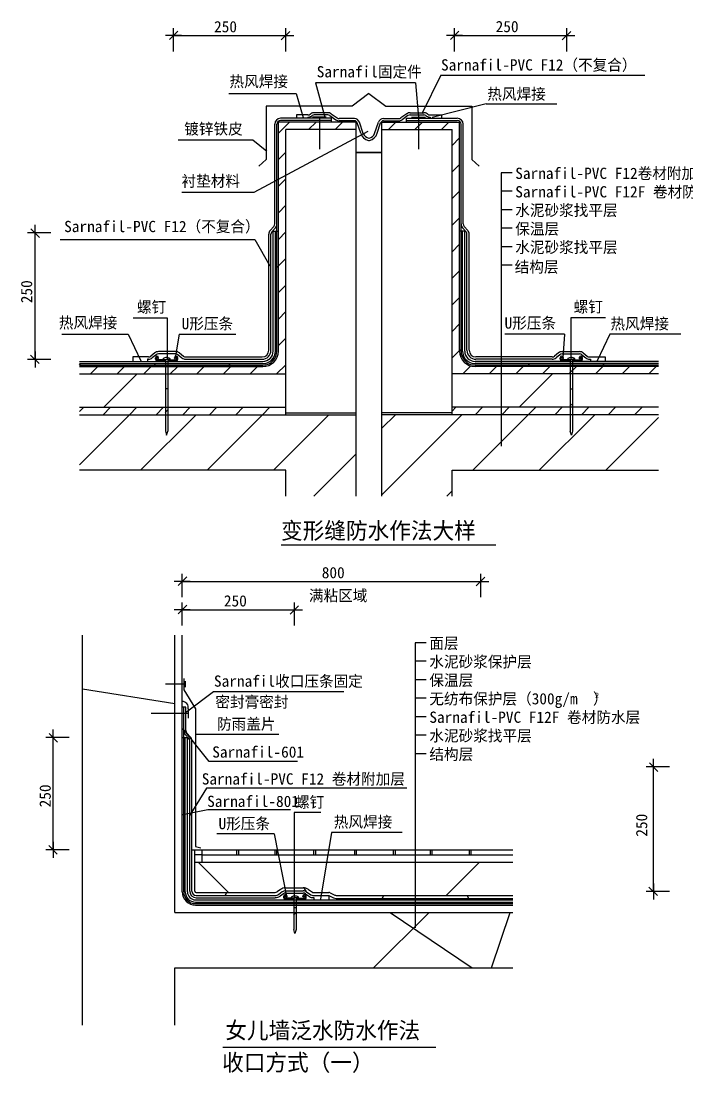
# Model space of a CAD drawing. Header units: metres. Extents: x 26 to 377, y 93 to 378.
# Drawn here: x 26.4 to 206.4, y 93.3 to 377.7 of the extents above; entities that cross this region are included whole.
import ezdxf

# ---------------------------------------------------------------- set-up
doc = ezdxf.new("R2010")
doc.units = ezdxf.units.M
doc.layers.add('SHU', color=7, linetype='Continuous')
pattern_1 = [(45, (0, 0), (-10.1028, 10.1028), [])]
pattern_2 = [(45, (0, 0), (-3.5921, 3.5921), [])]
pattern_3 = [(45, (0, 0), (-56.127, 56.127), [])]
pattern_4 = [(45, (0, 0), (-17.9605, 17.9605), [])]

# ---------------------------------------------------------------- blocks, each defined once
blk = doc.blocks.new('_ARCHTICK')
at = {"color": 3}
blk.add_line((-1.08, 0), (1.08, 0), dxfattribs=at)
at = {"color": 1, "linetype": 'ByBlock'}
blk.add_lwpolyline([(-0.6, -0.6), (0.55, 0.55)], dxfattribs=at)

msp = doc.modelspace()

# ---------------------------------------------------------------- hatches: boundary and pattern name
h = msp.add_hatch()
h.set_pattern_fill('AR-SAND,_O', scale=1.6)
h.set_pattern_definition(pattern_2)
h.paths.add_polyline_path([(96, 288.51, -0.41), (91.8, 284.31), (42.23, 284.31), (42.23, 282.31), (98.02, 282.31), (98.02, 348.44), (107.09, 348.44), (107.09, 350.44), (96, 350.44)])
h.paths.add_polyline_path([(117.02, 348.44), (117.02, 350.44), (107.09, 350.44), (107.09, 348.44)])
h = msp.add_hatch()
h.set_pattern_fill('AR-SAND,_O', scale=1.6)
h.set_pattern_definition(pattern_2)
h.paths.add_polyline_path([(142.95, 348.44), (142.95, 282.31), (198.74, 282.31), (198.74, 284.31), (149.16, 284.31, -0.41), (144.96, 288.51), (144.96, 350.44), (133.87, 350.44), (133.87, 348.44)])
h.paths.add_polyline_path([(133.87, 348.44), (133.87, 350.44), (123.95, 350.44), (123.95, 348.44)])
h = msp.add_hatch()
h.set_pattern_fill('ANSI31,_O', scale=60)
h.set_pattern_definition([(45, (0, 0), (-134.7, 134.7), [])])
h.paths.add_polyline_path([(123.95, 271.81), (142.95, 271.81), (142.95, 348.44), (123.95, 348.44)])
h.paths.add_polyline_path([(117.02, 348.44), (98.02, 348.44), (98.02, 271.81), (117.02, 271.81)])
h = msp.add_hatch()
h.set_pattern_fill('HONEY,_O', scale=4.5)
h.set_pattern_definition(pattern_1)
h.paths.add_polyline_path([(95.2, 288.51, -0.41), (91.8, 285.11), (42.23, 285.11), (42.23, 284.71), (91.8, 284.71, 0.41), (95.6, 288.51), (95.6, 320.9), (95.2, 320.9)])
h = msp.add_hatch()
h.set_pattern_fill('ANSI31,_O', scale=8)
h.set_pattern_definition(pattern_4)
h.paths.add_polyline_path([(91.8, 284.31, 0.41), (96, 288.51), (96, 320.9), (95.6, 320.9), (95.6, 288.51, -0.41), (91.8, 284.71), (66.08, 284.71), (66.08, 284.31)])
h = msp.add_hatch()
h.set_pattern_fill('ANSI31,_O', scale=8)
h.set_pattern_definition(pattern_4)
h.paths.add_polyline_path([(144.96, 288.51, 0.41), (149.16, 284.31), (156.17, 284.31), (156.17, 284.71), (149.16, 284.71, -0.41), (145.36, 288.51), (145.36, 320.9), (144.96, 320.9)])
h.paths.add_polyline_path([(156.17, 284.71), (156.17, 284.31), (174.89, 284.31), (174.89, 284.71)])
h = msp.add_hatch()
h.set_pattern_fill('HONEY,_O', scale=4.5)
h.set_pattern_definition(pattern_1)
h.paths.add_polyline_path([(145.76, 320.9), (145.36, 320.9), (145.36, 288.51, 0.41), (149.16, 284.71), (198.74, 284.71), (198.74, 285.11), (149.16, 285.11, -0.41), (145.76, 288.51)])
h = msp.add_hatch()
h.set_pattern_fill('ANSI37,_O', scale=25)
h.set_pattern_definition(pattern_3)
h.paths.add_polyline_path([(98.02, 273.31), (98.02, 282.31), (42.23, 282.31), (42.23, 273.31)])
h = msp.add_hatch()
h.set_pattern_fill('ANSI37,_O', scale=25)
h.set_pattern_definition(pattern_3)
h.paths.add_polyline_path([(198.74, 273.31), (198.74, 282.31), (142.95, 282.31), (142.95, 273.31)])
h = msp.add_hatch()
h.set_pattern_fill('ANSI31', scale=2)
h.paths.add_polyline_path([(66.08, 278.34), (66.18, 278.34), (66.18, 273.41), (66.08, 273.41)])
h.paths.add_polyline_path([(65.38, 278.34), (65.48, 278.34), (65.48, 273.41), (65.38, 273.41)])
h.paths.add_polyline_path([(65.38, 273.41), (65.48, 273.41), (65.48, 271.41), (65.38, 271.41)])
h.paths.add_polyline_path([(66.08, 273.41), (66.18, 273.41), (66.18, 271.41), (66.08, 271.41)])
h.paths.add_polyline_path([(65.48, 273.41), (66.08, 273.41), (66.08, 271.41), (65.48, 271.41)])
h.paths.add_polyline_path([(65.48, 271.41), (66.08, 271.41), (66.08, 267.25), (65.78, 266.18), (65.48, 267.25)])
h.paths.add_polyline_path([(66.08, 271.41), (66.18, 271.41), (66.18, 267.24), (65.78, 265.8), (65.38, 267.24), (65.38, 271.41), (65.48, 271.41), (65.48, 267.25), (65.78, 266.18), (66.08, 267.25)])
h.paths.add_polyline_path([(65.48, 278.34), (66.08, 278.34), (66.08, 273.41), (65.48, 273.41)])
h = msp.add_hatch()
h.set_pattern_fill('ANSI31', scale=2)
h.paths.add_polyline_path([(174.89, 278.34), (174.79, 278.34), (174.79, 273.41), (174.89, 273.41)])
h.paths.add_polyline_path([(175.59, 278.34), (175.49, 278.34), (175.49, 273.41), (175.59, 273.41)])
h.paths.add_polyline_path([(175.59, 273.41), (175.49, 273.41), (175.49, 271.41), (175.59, 271.41)])
h.paths.add_polyline_path([(174.89, 273.41), (174.79, 273.41), (174.79, 271.41), (174.89, 271.41)])
h.paths.add_polyline_path([(175.49, 273.41), (174.89, 273.41), (174.89, 271.41), (175.49, 271.41)])
h.paths.add_polyline_path([(175.49, 271.41), (174.89, 271.41), (174.89, 267.25), (175.19, 266.18), (175.49, 267.25)])
h.paths.add_polyline_path([(174.89, 271.41), (174.79, 271.41), (174.79, 267.24), (175.19, 265.8), (175.59, 267.24), (175.59, 271.41), (175.49, 271.41), (175.49, 267.25), (175.19, 266.18), (174.89, 267.25)])
h.paths.add_polyline_path([(175.49, 278.34), (174.89, 278.34), (174.89, 273.41), (175.49, 273.41)])
h = msp.add_hatch()
h.set_pattern_fill('AR-SAND,_O', scale=1.6)
h.set_pattern_definition(pattern_2)
h.paths.add_polyline_path([(42.23, 273.31), (42.23, 271.31), (98.02, 271.31), (98.02, 273.31)])
h = msp.add_hatch()
h.set_pattern_fill('AR-SAND,_O', scale=1.6)
h.set_pattern_definition(pattern_2)
h.paths.add_polyline_path([(142.95, 273.31), (142.95, 271.31), (198.74, 271.31), (198.74, 273.31)])
h = msp.add_hatch()
h.set_pattern_fill('ANSI31,_O', scale=100)
h.set_pattern_definition([(45, (0, 0), (-224.5, 224.5), [])])
h.paths.add_polyline_path([(98.02, 256.31), (98.02, 249.26), (117.02, 249.26), (117.02, 271.31), (66.08, 271.31), (66.08, 266.84), (65.78, 265.77), (65.48, 266.84), (65.48, 271.31), (42.23, 271.31), (42.23, 268.92), (38.64, 267.62), (44.76, 267.01), (42.23, 265.48), (42.23, 256.31)])
h.paths.add_polyline_path([(142.95, 256.31), (198.74, 256.31), (198.74, 265.48), (196.21, 267.01), (202.33, 267.62), (198.74, 268.92), (198.74, 271.31), (175.49, 271.31), (175.49, 266.84), (175.19, 265.77), (174.89, 266.84), (174.89, 271.31), (123.95, 271.31), (123.95, 249.26), (142.95, 249.26)])
h = msp.add_hatch()
h.set_pattern_fill('AR-CONC,_O', scale=4)
h.set_pattern_definition([(45, (0, 0), (-8.98026, 8.98026), [])])
h.paths.add_polyline_path([(98.02, 256.31), (98.02, 249.26), (117.02, 249.26), (117.02, 271.31), (66.08, 271.31), (66.08, 266.84), (65.78, 265.77), (65.48, 266.84), (65.48, 271.31), (42.23, 271.31), (42.23, 268.92), (38.64, 267.62), (44.76, 267.01), (42.23, 265.48), (42.23, 256.31)])
h.paths.add_polyline_path([(142.95, 256.31), (198.74, 256.31), (198.74, 265.48), (196.21, 267.01), (202.33, 267.62), (198.74, 268.92), (198.74, 271.31), (175.49, 271.31), (175.49, 266.84), (175.19, 265.77), (174.89, 266.84), (174.89, 271.31), (123.95, 271.31), (123.95, 249.26), (142.95, 249.26)])
h = msp.add_hatch()
h.set_pattern_fill('ANSI31', scale=100)
h.paths.add_polyline_path([(68.02, 211.72), (43.02, 211.72), (43.02, 106.29), (68.02, 106.29), (68.02, 121.72), (159.39, 121.72), (159.39, 136.72), (100.77, 136.72), (100.77, 132.1), (100.47, 131.03), (100.17, 132.1), (100.17, 136.72), (68.02, 136.72)])
h = msp.add_hatch()
h.set_pattern_fill('AR-CONC', scale=4)
h.paths.add_polyline_path([(100.17, 136.72), (68.02, 136.72), (68.02, 211.72), (43.02, 211.72), (43.02, 106.29), (68.02, 106.29), (68.02, 121.72), (159.39, 121.72), (159.39, 136.72), (100.77, 136.72), (100.77, 132.1), (100.47, 131.03), (100.17, 132.1)])
h = msp.add_hatch()
h.set_pattern_fill('AR-SAND', scale=1.67)
h.paths.add_polyline_path([(103.92, 152.32), (75.42, 152.32), (75.42, 150.32), (102.97, 150.32)])
h.paths.add_polyline_path([(159.39, 152.32), (103.92, 152.32), (102.97, 150.32), (159.39, 150.32)])
h.paths.add_polyline_path([(159.39, 138.72), (73.62, 138.72, -0.41), (70.02, 142.32), (70.02, 186.32), (68.02, 184.87), (68.02, 136.72), (159.39, 136.72)])
h.paths.add_polyline_path([(70.02, 190.55), (68.02, 190.55), (68.02, 184.87), (70.02, 186.32)])
h.paths.add_polyline_path([(70.02, 198.44), (68.02, 198.44), (68.02, 190.55), (70.02, 190.55)])
h.paths.add_polyline_path([(70.02, 211.72), (68.02, 211.72), (68.02, 198.44), (70.02, 198.44)])
h = msp.add_hatch()
h.set_pattern_fill('ANSI38', scale=2)
h.paths.add_polyline_path([(70.02, 193.76), (70.02, 192.21), (71.02, 192.21), (71.02, 190.55), (71.6, 190.55), (71.6, 191.82, 0.5)])
h = msp.add_hatch()
h.set_pattern_fill('HONEY', scale=5)
h.paths.add_polyline_path([(159.39, 139.52), (73.62, 139.52, -0.41), (70.82, 142.32), (70.82, 183.99), (70.42, 183.99), (70.42, 142.32, 0.41), (73.62, 139.12), (159.39, 139.12)])
h = msp.add_hatch()
h.set_pattern_fill('NET3', scale=3)
h.paths.add_polyline_path([(73.42, 150.32), (75.42, 150.32), (75.42, 153.62), (73.42, 153.62)])
at = {"layer": 'SHU'}
h = msp.add_hatch(dxfattribs=at)
h.set_pattern_fill('HONEY', scale=4.5)
h.paths.add_polyline_path([(159.39, 141.34), (111.61, 141.34, -0.11), (111.25, 141.42), (109.96, 142.05, 0.11), (109.6, 142.13), (107.72, 142.13), (107.59, 141.33), (109.61, 141.33), (110.9, 140.7, 0.11), (111.61, 140.54), (159.39, 140.54)])
h.paths.add_polyline_path([(107.72, 142.13), (105.24, 142.13), (104.1, 142.93, 0.15), (102.72, 143.37), (100.29, 143.37), (100.29, 142.57), (102.72, 142.57, -0.15), (103.64, 142.28), (104.73, 141.51, 0.15), (105.3, 141.33), (107.59, 141.33)])
h.paths.add_polyline_path([(100.29, 143.37), (97.96, 143.37, 0.02), (97.73, 143.36), (97.89, 142.57, -0.01), (97.96, 142.57), (100.29, 142.57)])
h.paths.add_polyline_path([(96.11, 141.62), (97.04, 142.28, -0.14), (97.89, 142.57), (97.73, 143.36, 0.13), (96.58, 142.93), (95.65, 142.28, -0.15), (95.17, 142.12), (73.82, 142.12, -0.41), (73.42, 142.52), (73.42, 153.62), (72.62, 153.62), (72.62, 142.52, 0.41), (73.82, 141.32), (95.17, 141.32, 0.15)])
h = msp.add_hatch(dxfattribs=at)
h.set_pattern_fill('ANSI37', scale=25)
h.paths.add_polyline_path([(159.39, 150.32), (109.07, 150.32), (107.72, 142.13), (109.6, 142.13, -0.11), (109.96, 142.05), (111.25, 141.42, 0.11), (111.61, 141.34), (159.39, 141.34)])
h.paths.add_polyline_path([(109.07, 150.32), (100.29, 150.32), (100.29, 143.37), (102.72, 143.37, -0.15), (104.1, 142.93), (105.19, 142.17, 0.15), (105.3, 142.13), (107.72, 142.13)])
h.paths.add_polyline_path([(100.29, 150.32), (96.36, 150.32), (97.73, 143.36, -0.02), (97.96, 143.37), (100.29, 143.37)])
h.paths.add_polyline_path([(96.36, 150.32), (73.42, 150.32), (73.42, 142.52, 0.41), (73.82, 142.12), (95.17, 142.12, 0.15), (95.65, 142.28), (96.58, 142.93, -0.13), (97.73, 143.36)])
h = msp.add_hatch(dxfattribs=at)
h.set_pattern_fill('ANSI31', scale=2)
h.paths.add_polyline_path([(100.17, 136.72), (100.07, 136.72), (100.07, 132.68), (100.17, 132.1)])
h.paths.add_polyline_path([(100.77, 136.72), (100.17, 136.72), (100.17, 132.1), (100.47, 131.03), (100.77, 132.1)])
h.paths.add_polyline_path([(100.87, 136.72), (100.77, 136.72), (100.77, 132.1), (100.87, 132.77)])
h.paths.add_polyline_path([(100.87, 138.06), (100.77, 138.06), (100.77, 136.72), (100.87, 136.72)])
h.paths.add_polyline_path([(100.77, 138.06), (100.17, 138.06), (100.17, 136.72), (100.77, 136.72)])
h.paths.add_polyline_path([(100.17, 138.06), (100.07, 138.06), (100.07, 136.72), (100.17, 136.72)])

# ---------------------------------------------------------------- linework, layer by layer
for p, q in [((67.63, 369.54), (67.63, 375.83)), ((97.99, 369.54), (97.99, 375.83)), ((143.58, 369.54), (143.58, 375.83)), ((173.94, 369.54), (173.94, 375.83)), ((67.63, 373.83), (98.66, 373.83)), ((143.58, 373.83), (174.61, 373.83)), ((133.06, 361.02), (133.91, 351.62)), ((120.48, 358.12), (115.91, 354.75)), ((120.48, 358.12), (125.06, 354.75)), ((115.91, 354.75), (92.69, 354.75)), ((92.69, 354.75), (92.69, 340.27)), ((104.57, 352.52), (104.79, 352.67)), ((125.06, 354.75), (148.27, 354.75)), ((136.4, 352.52), (136.18, 352.67)), ((148.27, 354.75), (148.27, 340.27)), ((100.92, 352.34), (100.92, 351.44)), ((103.92, 351.74), (103.92, 351.44)), ((104.91, 352.02), (105.13, 352.18)), ((109.94, 352.17), (111.5, 351.05)), ((110.29, 352.66), (111.85, 351.54)), ((110.36, 350.44), (110.36, 351.44)), ((130.68, 352.66), (129.12, 351.54)), ((131.03, 352.17), (129.47, 351.05)), ((130.61, 350.44), (130.61, 351.44)), ((136.06, 352.02), (135.84, 352.18)), ((137.05, 351.74), (137.05, 351.44)), ((140.05, 352.34), (140.05, 351.44)), ((92.69, 340.27), (90.74, 338.48)), ((148.27, 340.27), (150.23, 338.48)), ((159.17, 336.7), (156.17, 336.7)), ((156.17, 336.7), (156.17, 262.76)), ((159.17, 331.7), (156.17, 331.7)), ((159.17, 326.7), (156.17, 326.7)), ((93.8, 321.12), (94.76, 322.23)), ((94.25, 320.73), (95.21, 321.83)), ((146.72, 320.73), (145.76, 321.83)), ((147.17, 321.12), (146.21, 322.23)), ((159.17, 321.7), (156.17, 321.7)), ((34.52, 320.44), (28.22, 320.44)), ((30.22, 286.21), (30.22, 321.11)), ((89.65, 318.7), (93.7, 311.57)), ((94.6, 320.9), (96, 320.9)), ((146.36, 320.9), (144.96, 320.9)), ((159.17, 316.7), (156.17, 316.7)), ((159.17, 311.7), (156.17, 311.7)), ((56.76, 297.52), (65.96, 297.52)), ((65.96, 297.52), (65.96, 286.44)), ((184.43, 297.52), (175.01, 297.52)), ((175.01, 297.52), (175.01, 286.44)), ((37.46, 293.06), (55.42, 293.06)), ((55.42, 293.06), (58.84, 285.88)), ((69.18, 293.06), (68.07, 286.66)), ((69.18, 293.06), (84.46, 293.06)), ((173.3, 293.06), (157.17, 293.06)), ((173.3, 293.06), (172.9, 286.66)), ((185.55, 293.06), (182.13, 285.88)), ((204.77, 293.06), (185.55, 293.06)), ((62.57, 287.99), (61.52, 287.14)), ((62.95, 287.52), (61.9, 286.67)), ((68.88, 287.52), (69.93, 286.67)), ((69.26, 287.99), (70.31, 287.14)), ((171.71, 287.99), (170.66, 287.14)), ((172.09, 287.52), (171.04, 286.67)), ((178.02, 287.52), (179.07, 286.67)), ((178.4, 287.99), (179.45, 287.14)), ((34.52, 286.21), (28.22, 286.21)), ((42.23, 285.71), (91.8, 285.71)), ((42.23, 285.11), (91.8, 285.11)), ((42.23, 284.71), (91.8, 284.71)), ((56.64, 286.91), (56.64, 285.71)), ((60.89, 286.91), (56.64, 286.91)), ((60.64, 286.31), (60.64, 285.71)), ((60.89, 286.31), (60.64, 286.31)), ((70.94, 286.91), (91.6, 286.91)), ((70.94, 286.31), (91.6, 286.31)), ((198.74, 285.71), (149.16, 285.71)), ((198.74, 285.11), (149.16, 285.11)), ((198.74, 284.71), (149.16, 284.71)), ((170.03, 286.91), (149.36, 286.91)), ((170.03, 286.31), (149.36, 286.31)), ((180.08, 286.91), (184.32, 286.91)), ((180.08, 286.31), (180.32, 286.31)), ((180.32, 286.31), (180.32, 285.71)), ((184.32, 286.91), (184.32, 285.71)), ((42.23, 284.31), (91.8, 284.31)), ((42.23, 282.31), (98.02, 282.31)), ((198.74, 282.31), (142.95, 282.31)), ((198.74, 284.31), (149.16, 284.31)), ((42.23, 273.31), (98.02, 273.31)), ((198.74, 273.31), (142.95, 273.31)), ((42.23, 271.31), (117.02, 271.31)), ((98.02, 271.81), (117.02, 271.81)), ((142.95, 271.81), (123.95, 271.81)), ((198.74, 271.31), (123.95, 271.31)), ((96.75, 236.13), (154.81, 236.13)), ((70.02, 221.94), (70.02, 228.24)), ((150.7, 221.94), (150.7, 228.24)), ((69.77, 226.24), (151.37, 226.24)), ((70.02, 214.28), (70.02, 220.57)), ((100.38, 214.28), (100.38, 220.57)), ((69.77, 218.57), (101.05, 218.57)), ((43.02, 106.29), (43.02, 211.72)), ((43.02, 106.29), (43.02, 211.72)), ((68.02, 136.72), (68.02, 211.72)), ((70.02, 142.32), (70.02, 211.72)), ((135.95, 209.64), (132.95, 209.64)), ((132.95, 209.64), (132.95, 132.57)), ((135.95, 204.64), (132.95, 204.64)), ((70.45, 200.02), (70.45, 196.89)), ((70.77, 199.25), (70.77, 197.64)), ((135.95, 199.64), (132.95, 199.64)), ((70.77, 198.44), (65.45, 198.44)), ((70.45, 196.89), (73.58, 191.81)), ((78.5, 196.41), (71.15, 190.87)), ((113.67, 196.41), (78.5, 196.41)), ((135.95, 194.64), (132.95, 194.64)), ((71.02, 192.21), (70.02, 192.21)), ((70.42, 185.61), (70.42, 192.21)), ((70.42, 183.99), (70.42, 192.21)), ((71.02, 185.89), (71.02, 192.21)), ((71.6, 191.82), (71.6, 189.29)), ((73.58, 191.81), (73.58, 154.55)), ((71.6, 190.55), (61.57, 190.55)), ((135.95, 189.64), (132.95, 189.64)), ((77.29, 177.57), (70.19, 186.44)), ((72.22, 184.16), (71.27, 185.22)), ((39.42, 183.99), (33.13, 183.99)), ((35.13, 153.63), (35.13, 184.66)), ((70.02, 183.99), (71.42, 183.99)), ((70.42, 142.32), (70.42, 183.99)), ((71.77, 183.77), (70.82, 184.83)), ((70.82, 142.32), (70.82, 183.99)), ((71.42, 142.32), (71.42, 183.99)), ((72.02, 142.52), (72.02, 183.1)), ((72.62, 142.52), (72.62, 183.1)), ((96.08, 184.8), (73.58, 184.8)), ((135.95, 184.64), (132.95, 184.64)), ((135.95, 179.64), (132.95, 179.64)), ((101.13, 177.57), (77.29, 177.57)), ((197.37, 142.38), (197.37, 176.73)), ((201.67, 176.06), (195.37, 176.06)), ((76.56, 170.29), (72.04, 163.04)), ((130.68, 170.29), (76.56, 170.29)), ((76.94, 164.45), (70.16, 163.09)), ((99.25, 164.45), (76.94, 164.45)), ((107.51, 163.71), (100.29, 163.71)), ((100.29, 163.71), (100.29, 140.86)), ((94.85, 157.96), (79.35, 157.96)), ((94.85, 157.96), (98.19, 141.08)), ((110.4, 158.35), (107.42, 140.3)), ((129.44, 158.35), (110.4, 158.35)), ((39.42, 153.63), (33.13, 153.63)), ((72.62, 153.62), (159.39, 153.62)), ((73.42, 142.52), (73.42, 153.62)), ((73.58, 154.55), (75.06, 154.23)), ((75.42, 150.32), (75.42, 153.62)), ((84.79, 152.32), (84.79, 153.62)), ((85.29, 152.32), (85.29, 153.62)), ((95.1, 152.32), (95.1, 153.62)), ((95.6, 152.32), (95.6, 153.62)), ((105.6, 152.32), (105.6, 153.62)), ((106.1, 152.32), (106.1, 153.62)), ((116.64, 152.32), (116.64, 153.62)), ((117.14, 152.32), (117.14, 153.62)), ((127.14, 152.32), (127.14, 153.62)), ((127.64, 152.32), (127.64, 153.62)), ((137.1, 152.32), (137.1, 153.62)), ((137.6, 152.32), (137.6, 153.62)), ((147.63, 152.32), (147.63, 153.62)), ((148.13, 152.32), (148.13, 153.62)), ((75.22, 152.32), (159.39, 152.32)), ((73.42, 150.32), (159.39, 150.32)), ((73.41, 142.33), (73.47, 142.33)), ((96.58, 142.93), (95.65, 142.28)), ((97.04, 142.28), (96.11, 141.62)), ((103.64, 142.28), (104.73, 141.51)), ((104.1, 142.93), (105.19, 142.17)), ((201.67, 142.38), (195.37, 142.38)), ((70.9, 139.95), (70.9, 139.95)), ((73.4, 141.4), (73.41, 141.42)), ((73.62, 140.12), (159.39, 140.12)), ((73.62, 139.52), (159.39, 139.52)), ((73.82, 142.12), (95.17, 142.12)), ((73.82, 141.32), (95.17, 141.32)), ((73.82, 140.72), (95.17, 140.72)), ((97.39, 141.79), (96.45, 141.13)), ((103.29, 141.79), (104.38, 141.02)), ((105.3, 142.13), (109.6, 142.13)), ((105.3, 141.33), (109.61, 141.33)), ((105.3, 140.73), (105.61, 140.73)), ((105.61, 140.73), (105.61, 140.13)), ((105.61, 140.73), (105.61, 140.13)), ((109.61, 141.33), (109.61, 140.13)), ((109.61, 141.33), (109.61, 140.13)), ((111.61, 141.34), (159.39, 141.34)), ((111.61, 140.54), (159.39, 140.54)), ((68.02, 136.72), (159.39, 136.72)), ((73.62, 139.12), (159.39, 139.12)), ((73.62, 138.72), (159.39, 138.72)), ((68.02, 106.29), (68.02, 121.72)), ((68.02, 121.72), (138.02, 121.72)), ((68.02, 106.29), (68.02, 121.72)), ((68.02, 121.72), (159.39, 121.72)), ((80.94, 100.31), (138.53, 100.31))]:
    msp.add_line(p, q)
for centre, radius, start, end in [((105.7, 351.35), 1.6, 90, 124.65), ((109.36, 351.35), 1.6, 54.53, 90), ((131.61, 351.35), 1.6, 90, 125.47), ((135.27, 351.35), 1.6, 55.35, 90), ((104, 353.34), 1, 270, 304.65), ((104, 353.34), 1.6, 270, 304.65), ((105.7, 351.35), 1, 90, 124.65), ((109.36, 351.35), 1, 54.53, 90), ((112.43, 352.36), 1.6, 234.53, 270), ((112.43, 352.36), 1, 234.53, 270), ((128.54, 352.36), 1, 270, 305.47), ((128.54, 352.36), 1.6, 270, 305.47), ((131.61, 351.35), 1, 90, 125.47), ((135.27, 351.35), 1, 55.35, 90), ((136.97, 353.34), 1.6, 235.35, 270), ((136.97, 353.34), 1, 235.35, 270), ((94, 322.88), 1, 318.96, 0), ((94, 322.88), 1.6, 318.96, 0), ((146.96, 322.88), 1.6, 180, 221.04), ((146.96, 322.88), 1, 180, 221.04), ((95, 320.07), 1.6, 138.96, 180), ((95, 320.07), 1, 138.96, 180), ((145.96, 320.07), 1, 0, 41.04), ((145.96, 320.07), 1.6, 0, 41.04), ((63.58, 286.75), 1.6, 90, 129.23), ((63.58, 286.75), 1, 90, 129.23), ((68.25, 286.75), 1.6, 50.77, 90), ((68.25, 286.75), 1, 50.77, 90), ((91.6, 288.71), 1.8, 270, 0), ((91.6, 288.71), 2.4, 270, 0), ((91.8, 288.51), 2.8, 270, 0), ((91.8, 288.51), 3.4, 270, 0), ((91.8, 288.51), 3.8, 270, 0), ((91.8, 288.51), 4.2, 270, 0), ((149.16, 288.51), 4.2, 180, 270), ((149.16, 288.51), 3.8, 180, 270), ((149.16, 288.51), 3.4, 180, 270), ((149.16, 288.51), 2.8, 180, 270), ((149.36, 288.71), 2.4, 180, 270), ((149.36, 288.71), 1.8, 180, 270), ((172.72, 286.75), 1.6, 90, 129.23), ((172.72, 286.75), 1, 90, 129.23), ((177.39, 286.75), 1.6, 50.77, 90), ((177.39, 286.75), 1, 50.77, 90), ((60.89, 287.91), 1, 270, 309.23), ((60.89, 287.91), 1.6, 270, 309.23), ((70.94, 287.91), 1.6, 230.77, 270), ((70.94, 287.91), 1, 230.77, 270), ((170.03, 287.91), 1, 270, 309.23), ((170.03, 287.91), 1.6, 270, 309.23), ((180.08, 287.91), 1.6, 230.77, 270), ((180.08, 287.91), 1, 230.77, 270), ((70.07, 192.19), 1.57, 346.49, 91.84), ((72.02, 185.89), 1.6, 180, 221.66), ((72.02, 185.89), 1, 180, 221.66), ((71.02, 183.1), 1, 0, 41.66), ((71.02, 183.1), 1.6, 0, 41.66), ((73.62, 142.32), 3.6, 180, 270), ((73.62, 142.32), 3.2, 180, 270), ((73.62, 142.32), 2.8, 180, 270), ((73.62, 142.32), 2.2, 180, 270), ((73.82, 142.52), 1.8, 180, 270), ((73.82, 142.52), 1.2, 180, 270), ((73.82, 142.52), 0.4, 180, 270), ((95.17, 142.96), 0.83, 270, 305.1), ((97.96, 140.97), 2.4, 90, 125.1), ((97.96, 140.97), 1.6, 90, 125.1), ((102.72, 140.97), 2.4, 54.9, 90), ((102.72, 140.97), 1.6, 54.9, 90), ((95.17, 142.96), 1.63, 270, 305.1), ((95.17, 142.96), 2.23, 270, 305.1), ((97.96, 140.97), 1, 90, 125.1), ((102.72, 140.97), 1, 54.9, 90), ((105.3, 142.33), 1.6, 234.9, 270), ((105.3, 142.33), 1, 234.9, 270), ((105.3, 142.33), 0.2, 234.9, 270)]:
    msp.add_arc(centre, radius, start, end)
for p, q in [((139.92, 363.06), (134.73, 352.69)), ((139.92, 363.06), (195.09, 363.06)), ((133.06, 361.02), (106.02, 361.02)), ((106.02, 361.02), (108.57, 351.77)), ((82.6, 358.17), (100.84, 358.17)), ((100.84, 358.17), (102.71, 351.7)), ((109.36, 352.95), (105.7, 352.95)), ((131.61, 352.95), (135.27, 352.95)), ((152.19, 355.38), (137.58, 351.65)), ((152.19, 355.38), (137.58, 351.65)), ((152.19, 355.38), (137.58, 351.65)), ((152.19, 355.38), (171.23, 355.38)), ((152.19, 355.38), (171.23, 355.38)), ((152.19, 355.38), (171.23, 355.38)), ((95, 322.88), (95, 349.84)), ((95.6, 288.51), (95.6, 349.84)), ((96, 288.51), (96, 350.44)), ((117.02, 350.44), (96, 350.44)), ((110.36, 351.44), (96.6, 351.44)), ((110.36, 350.84), (96.6, 350.84)), ((104, 352.34), (100.92, 352.34)), ((104, 351.74), (103.92, 351.74)), ((108.95, 351.77), (105.24, 351.77)), ((109.36, 352.35), (105.7, 352.35)), ((107.09, 351.77), (107.09, 343.14)), ((116.57, 351.36), (112.43, 351.36)), ((116.57, 350.76), (112.43, 350.76)), ((117.02, 249.26), (117.02, 350.44)), ((118.29, 347.38), (117.32, 350.22)), ((118.95, 347.29), (117.89, 350.41)), ((122.02, 347.29), (123.08, 350.41)), ((122.02, 347.29), (123.08, 350.41)), ((122.68, 347.38), (123.64, 350.22)), ((122.68, 347.38), (123.64, 350.22)), ((123.95, 249.26), (123.95, 350.44)), ((123.95, 249.26), (123.95, 350.44)), ((123.95, 350.44), (144.96, 350.44)), ((124.4, 351.36), (128.54, 351.36)), ((124.4, 350.76), (128.54, 350.76)), ((130.61, 351.44), (144.36, 351.44)), ((130.61, 350.84), (144.36, 350.84)), ((131.61, 352.35), (135.27, 352.35)), ((132.02, 351.77), (135.73, 351.77)), ((133.87, 351.77), (133.87, 343.14)), ((136.97, 352.34), (140.05, 352.34)), ((136.97, 351.74), (137.05, 351.74)), ((144.96, 288.51), (144.96, 350.44)), ((145.36, 288.51), (145.36, 349.84)), ((145.96, 322.88), (145.96, 349.84)), ((89.48, 331.44), (120.28, 348)), ((98.02, 271.31), (98.02, 348.44)), ((117.02, 348.44), (98.02, 348.44)), ((123.95, 348.44), (142.95, 348.44)), ((142.95, 271.31), (142.95, 348.44)), ((68.87, 345.59), (89.08, 345.59)), ((89.08, 345.59), (92.86, 342.52)), ((123.95, 342.18), (117.02, 342.18)), ((117.02, 342.18), (123.95, 342.18)), ((69.94, 331.44), (89.48, 331.44)), ((37.05, 318.7), (89.65, 318.7)), ((93.4, 288.71), (93.4, 320.07)), ((94, 288.71), (94, 320.07)), ((94.6, 288.51), (94.6, 320.9)), ((95.2, 288.51), (95.2, 320.9)), ((95.6, 288.51), (95.6, 320.44)), ((145.36, 288.51), (145.36, 320.44)), ((145.76, 288.51), (145.76, 320.9)), ((146.36, 288.51), (146.36, 320.9)), ((146.96, 288.71), (146.96, 320.07)), ((147.56, 288.71), (147.56, 320.07)), ((68.25, 288.35), (63.58, 288.35)), ((68.25, 287.75), (63.58, 287.75)), ((172.72, 288.35), (177.39, 288.35)), ((172.72, 287.75), (177.39, 287.75)), ((62.74, 286.29), (62.74, 286.69)), ((63.04, 286.29), (63.04, 286.69)), ((65.34, 286.14), (63.19, 286.14)), ((65.34, 285.84), (63.19, 285.84)), ((63.34, 286.61), (63.34, 286.69)), ((63.64, 286.61), (63.64, 286.69)), ((64.84, 286.34), (64.84, 286.42)), ((64.94, 286.24), (65.78, 286.24)), ((65.34, 285.84), (65.34, 286.14)), ((65.48, 286.24), (65.48, 266.84)), ((66.61, 286.24), (65.78, 286.24)), ((66.08, 286.24), (66.08, 266.84)), ((66.22, 286.14), (68.37, 286.14)), ((66.22, 285.84), (66.22, 286.14)), ((66.22, 285.84), (68.37, 285.84)), ((66.71, 286.34), (66.71, 286.42)), ((67.92, 286.61), (67.92, 286.69)), ((68.22, 286.61), (68.22, 286.69)), ((68.52, 286.29), (68.52, 286.69)), ((68.82, 286.29), (68.82, 286.69)), ((172.15, 286.29), (172.15, 286.69)), ((172.45, 286.29), (172.45, 286.69)), ((174.75, 286.14), (172.6, 286.14)), ((174.75, 285.84), (172.6, 285.84)), ((172.75, 286.61), (172.75, 286.69)), ((173.05, 286.61), (173.05, 286.69)), ((174.25, 286.34), (174.25, 286.42)), ((174.35, 286.24), (175.19, 286.24)), ((174.75, 285.84), (174.75, 286.14)), ((174.89, 286.24), (174.89, 266.84)), ((176.02, 286.24), (175.19, 286.24)), ((175.49, 286.24), (175.49, 266.84)), ((175.63, 285.84), (175.63, 286.14)), ((175.63, 286.14), (177.77, 286.14)), ((175.63, 285.84), (177.77, 285.84)), ((176.12, 286.34), (176.12, 286.42)), ((177.32, 286.61), (177.32, 286.69)), ((177.62, 286.61), (177.62, 286.69)), ((177.92, 286.29), (177.92, 286.69)), ((178.22, 286.29), (178.22, 286.69)), ((66.08, 278.34), (65.48, 278.34)), ((174.89, 278.34), (175.49, 278.34)), ((65.48, 266.84), (65.78, 265.77)), ((65.78, 265.77), (66.08, 266.84)), ((175.19, 265.77), (174.89, 266.84)), ((175.49, 266.84), (175.19, 265.77)), ((98.02, 256.31), (42.23, 256.31)), ((98.02, 249.26), (98.02, 256.31)), ((142.95, 256.31), (198.74, 256.31)), ((142.95, 249.26), (142.95, 256.31)), ((97.96, 143.37), (102.72, 143.37)), ((97.96, 142.57), (102.72, 142.57)), ((97.44, 140.72), (97.44, 141.12)), ((97.74, 140.72), (97.74, 141.12)), ((100.03, 140.57), (97.89, 140.57)), ((100.03, 140.27), (97.89, 140.27)), ((97.96, 141.97), (102.72, 141.97)), ((98.04, 141.03), (98.04, 141.12)), ((98.34, 141.03), (98.34, 141.12)), ((99.54, 140.76), (99.54, 140.84)), ((99.64, 140.66), (100.47, 140.66)), ((100.03, 140.27), (100.03, 140.57)), ((100.17, 140.66), (100.17, 132.1)), ((101.31, 140.66), (100.47, 140.66)), ((100.77, 140.66), (100.77, 132.1)), ((100.92, 140.27), (100.92, 140.57)), ((100.92, 140.57), (103.06, 140.57)), ((100.92, 140.27), (103.06, 140.27)), ((101.41, 140.76), (101.41, 140.84)), ((102.61, 141.03), (102.61, 141.12)), ((102.91, 141.03), (102.91, 141.12)), ((103.21, 140.72), (103.21, 141.12)), ((103.51, 140.72), (103.51, 141.12)), ((109.61, 141.33), (110.9, 140.7)), ((109.96, 142.05), (111.25, 141.42)), ((100.17, 138.06), (100.77, 138.06)), ((100.47, 131.03), (100.17, 132.1)), ((100.77, 132.1), (100.47, 131.03))]:
    msp.add_line(p, q, dxfattribs=at)
for centre, radius, start, end in [((96.6, 349.84), 1.6, 90, 180), ((96.6, 349.84), 1, 90, 180), ((116.57, 349.96), 1.4, 18.76, 90), ((116.57, 349.96), 0.8, 18.76, 90), ((124.4, 349.96), 1.4, 90, 161.24), ((124.4, 349.96), 1.4, 90, 161.24), ((124.4, 349.96), 0.8, 90, 161.24), ((124.4, 349.96), 0.8, 90, 161.24), ((144.36, 349.84), 1.6, 0, 90), ((144.36, 349.84), 1, 0, 90), ((120.85, 348.08), 2.66, 195.32, 258.52), ((120.85, 348.08), 2.06, 202.66, 258.52), ((120.11, 348.08), 2.06, 281.48, 337.34), ((120.11, 348.08), 2.66, 281.48, 344.68), ((120.48, 346.26), 0.8, 258.52, 281.48), ((120.48, 346.26), 0.8, 258.52, 281.48), ((120.48, 346.26), 0.2, 258.52, 281.48), ((120.48, 346.26), 0.2, 258.52, 281.48), ((63.19, 286.69), 0.45, 360, 180), ((63.19, 286.29), 0.45, 180, 270), ((63.19, 286.69), 0.15, 360, 180), ((63.19, 286.29), 0.15, 180, 270), ((63.49, 286.61), 0.15, 180, 0), ((64.94, 286.42), 0.1, 122.54, 180), ((64.94, 286.34), 0.1, 180, 270), ((65.63, 285.45), 1.29, 83.27, 124.77), ((65.93, 285.45), 1.29, 55.23, 96.73), ((66.61, 286.34), 0.1, 270, 0), ((66.61, 286.42), 0.1, 0, 57.46), ((68.37, 286.69), 0.45, 0, 180), ((68.07, 286.61), 0.15, 180, 0), ((68.37, 286.69), 0.15, 0, 180), ((68.37, 286.29), 0.15, 270, 0), ((68.37, 286.29), 0.45, 270, 0), ((172.6, 286.69), 0.45, 360, 180), ((172.6, 286.29), 0.45, 180, 270), ((172.6, 286.69), 0.15, 360, 180), ((172.6, 286.29), 0.15, 180, 270), ((172.9, 286.61), 0.15, 180, 0), ((174.35, 286.42), 0.1, 122.54, 180), ((174.35, 286.34), 0.1, 180, 270), ((175.04, 285.45), 1.29, 83.27, 124.77), ((175.34, 285.45), 1.29, 55.23, 96.73), ((176.02, 286.34), 0.1, 270, 0), ((176.02, 286.42), 0.1, 0, 57.46), ((177.77, 286.69), 0.45, 0, 180), ((177.47, 286.61), 0.15, 180, 0), ((177.77, 286.69), 0.15, 0, 180), ((177.77, 286.29), 0.45, 270, 0), ((177.77, 286.29), 0.15, 270, 0), ((97.89, 141.12), 0.45, 360, 180), ((97.89, 140.72), 0.45, 180, 270), ((97.89, 141.12), 0.15, 360, 180), ((97.89, 140.72), 0.15, 180, 270), ((98.19, 141.03), 0.15, 180, 0), ((99.64, 140.84), 0.1, 122.54, 180), ((99.64, 140.76), 0.1, 180, 270), ((100.32, 139.87), 1.29, 83.27, 124.77), ((100.62, 139.87), 1.29, 55.23, 96.73), ((101.31, 140.76), 0.1, 270, 0), ((101.31, 140.84), 0.1, 0, 57.46), ((103.06, 141.12), 0.45, 0, 180), ((102.76, 141.03), 0.15, 180, 0), ((103.06, 141.12), 0.15, 0, 180), ((103.06, 140.72), 0.45, 270, 0), ((103.06, 140.72), 0.15, 270, 0), ((109.6, 141.3), 0.83, 64.14, 90), ((111.61, 142.17), 1.63, 244.14, 270), ((111.61, 142.17), 0.83, 244.14, 270)]:
    msp.add_arc(centre, radius, start, end, dxfattribs=at)

# ---------------------------------------------------------------- block references
at = {"xscale": 2, "yscale": 2, "zscale": 2}
for p, rotation in [((67.63, 373.83), 180), ((143.58, 373.83), 180), ((30.22, 320.44), 90), ((30.22, 286.21), 270), ((70.02, 226.24), 180), ((70.02, 218.57), 180), ((35.13, 183.99), 90), ((197.37, 176.06), 90), ((35.13, 153.63), 270), ((197.37, 142.38), 270)]:
    msp.add_blockref('_ARCHTICK', p, dxfattribs=dict(at, rotation=rotation))
for p in [(97.99, 373.83), (173.94, 373.83), (150.7, 226.24), (100.38, 218.57)]:
    msp.add_blockref('_ARCHTICK', p, dxfattribs=at)

# ---------------------------------------------------------------- texts
for s, height, p in [('250', 3.04, (78.61, 374.7)), ('250', 3.04, (154.72, 374.73)), ('Sarnafil-PVC F12（不复合）', 3.04, (139.95, 364.36)), ('Sarnafil-PVC F12卷材附加层（不复合）', 3.04, (160.02, 335.05)), ('Sarnafil-PVC F12F 卷材防水层', 3.04, (160.02, 330.05)), ('水泥砂浆找平层', 3.04, (160.02, 325.05)), ('Sarnafil-PVC F12（不复合）', 3.04, (38.1, 320.67)), ('保温层', 3.04, (160.02, 320.05)), ('水泥砂浆找平层', 3.04, (160.02, 315.05)), ('结构层', 3.04, (159.87, 309.76)), ('螺钉', 3.04, (57.77, 298.91)), ('螺钉', 3.04, (175.81, 298.97)), ('热风焊接', 3.04, (36.66, 294.66)), ('U形压条', 3.04, (69.84, 294.41)), ('U形压条', 3.04, (157.13, 294.58)), ('热风焊接', 3.04, (185.76, 294.41)), ('变形缝防水作法大样', 4.5, (96.71, 237.7)), ('800', 3.04, (107.72, 227.09)), ('250', 3.04, (81.27, 219.45)), ('满粘区域', 3.04, (104.25, 220.89)), ('面层', 3.04, (136.8, 207.99)), ('水泥砂浆保护层', 3.04, (136.8, 202.99)), ('Sarnafil收口压条固定', 3.04, (78.58, 197.76)), ('保温层', 3.04, (136.8, 197.99)), ('无纺布保护层（300g/m  ）', 3.04, (136.8, 192.99)), ('密封膏密封', 3.04, (78.96, 192.14)), ('2', 1.5, (181.58, 194.67)), ('Sarnafil-PVC F12F 卷材防水层', 3.04, (136.8, 187.99)), ('防雨盖片', 3.04, (79.4, 186.16)), ('水泥砂浆找平层', 3.04, (136.8, 182.99)), ('Sarnafil-601', 3.04, (78.12, 178.59)), ('结构层', 3.04, (136.8, 177.99)), ('Sarnafil-PVC F12 卷材附加层', 3.04, (75.28, 171.31)), ('Sarnafil-801', 3.04, (76.75, 165.25)), ('螺钉', 3.04, (100.5, 165.06)), ('U形压条', 3.04, (79.82, 159.25)), ('热风焊接', 3.04, (110.97, 159.7)), ('女儿墙泛水防水作法', 4.5, (81.66, 102.6)), ('收口方式（一）', 4.5, (80.79, 93.92))]:
    msp.add_text(s, height=height).set_placement(p)
for p in [(29.45, 301.45), (34.47, 165.14), (195.69, 157.21)]:
    msp.add_text('250', height=3.04, rotation=90).set_placement(p)
at = {"layer": 'SHU'}
for s, p in [('Sarnafil固定件', (106.36, 362.51)), ('热风焊接', (82.78, 359.89)), ('热风焊接', (152.47, 356.5)), ('镀锌铁皮', (70.54, 347.07)), ('衬垫材料', (69.82, 332.95))]:
    msp.add_text(s, height=3.04, dxfattribs=at).set_placement(p)

doc.saveas('drawing.dxf')
